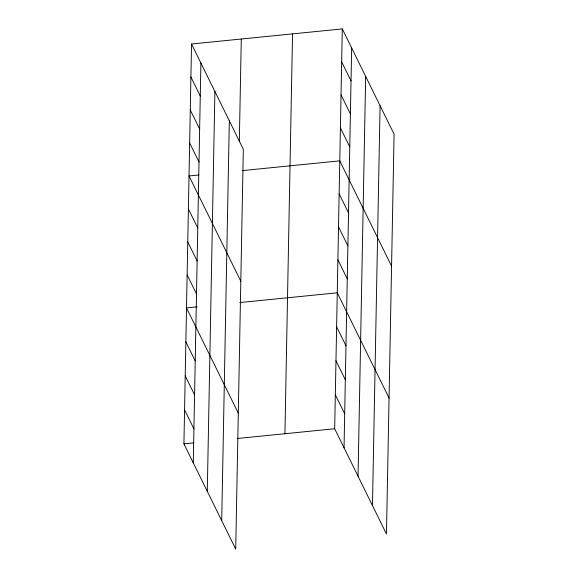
<?xml version="1.0" encoding="UTF-8"?>
<svg xmlns="http://www.w3.org/2000/svg" width="578" height="578" viewBox="0 0 578 578"><rect width="100%" height="100%" fill="white"/><g stroke="black" fill="none" stroke-linecap="round" stroke-linejoin="round"><path stroke-width="0.87" d="M191.535 44L243.324 149.254L235.708 549.1L183.92 443.846L191.535 44L342.292 28.9L394.08 134.154L386.465 534L334.676 428.746L342.292 28.9M193.283 462.884L200.898 63.038M207.285 491.336L214.9 91.49M221.706 520.648L229.321 120.802M239.328 141.545L241.286 39.015M284.925 433.731L292.54 33.885M344.04 447.784L351.655 47.938M358.042 476.236L365.657 76.39M372.463 505.548L380.086 105.702M198.796 174.975L189.02 175.95L240.809 281.204M242.305 170.611L339.777 160.85L391.566 266.104M197.17 306.831L186.506 307.901L238.295 413.154M239.791 302.561L337.263 292.8L389.059 398.054M183.92 443.846L193.688 442.871M237.204 438.507L334.676 428.746M341.663 61.889L351.027 80.92M341.034 94.871L350.398 113.909M340.406 127.861L349.769 146.899M339.149 193.832L348.52 212.87M338.52 226.822L347.891 245.86M337.892 259.811L347.262 278.849M336.62 326.787L345.984 345.817M335.97 360.773L345.341 379.804M190.906 76.99L200.27 96.027M335.319 394.76L344.69 413.797M190.278 109.979L199.641 129.01M189.649 142.961L199.013 161.999M188.392 208.94L197.755 227.97M187.763 241.922L197.134 260.96M187.135 274.911L196.506 293.949M185.863 341.887L195.227 360.925M185.213 375.873L194.576 394.911M184.563 409.86L193.933 428.898"/></g></svg>
